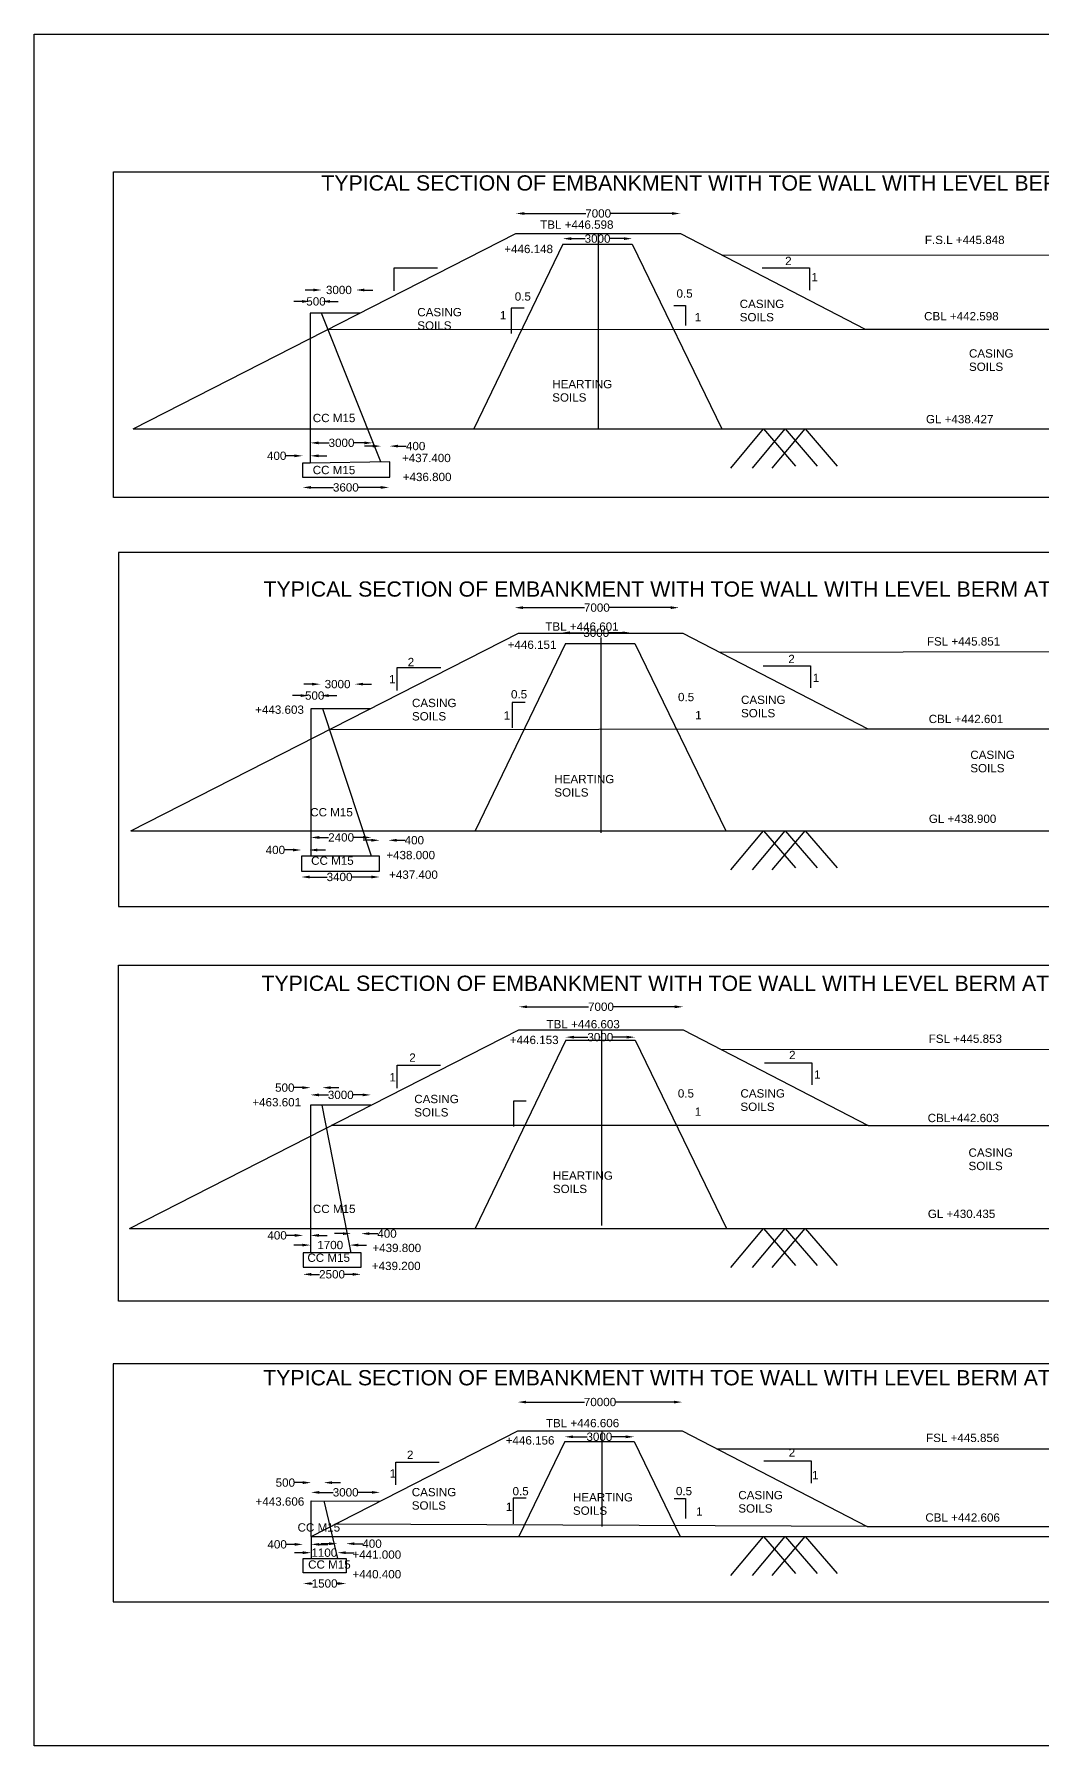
# Model space of a CAD drawing. Header units: inches. Extents: x 5012 to 859782, y 1317 to 619396.
# Drawn here: x 5012 to 368622, y 1317 to 619396 of the extents above; entities that cross this region are included whole.
import ezdxf

# ---------------------------------------------------------------- set-up
doc = ezdxf.new("R2010")
doc.units = ezdxf.units.IN
doc.header["$MEASUREMENT"] = 0
for name, color, linetype in [('DIMENSIONS', 7, 'Continuous'), ('TEXT', 1, 'Continuous'), ('TEXT @ 1', 1, 'Continuous')]:
    doc.layers.add(name, color=color, linetype=linetype)
doc.styles.add('Annotative', font='arial.ttf', dxfattribs={"height": 10})
doc.styles.get("Standard").update_dxf_attribs({"font": 'arial.ttf', "height": 3000})
doc.dimstyles.get("Standard").update_dxf_attribs({"dimtxt": 3000, "dimasz": 3000, "dimexe": 0.18, "dimexo": 0.0625, "dimgap": 0.09, "dimtad": 0, "dimtih": 1, "dimtoh": 1, "dimdec": 4, "dimzin": 0, "dimdsep": 46, "dimtxsty": 'Standard', "dimcen": 0.09, "dimse1": 1, "dimse2": 1, "dimadec": 0, "dimazin": 0, "dimtfac": 1, "dimtdec": 4, "dimtofl": 0, "dimtmove": 0, "dimatfit": 3, "dimfxl": 1, "dimtolj": 1, "dimtzin": 0, "dimarcsym": 0})

# ---------------------------------------------------------------- blocks, each defined once
blk = doc.blocks.new('*D2')
at = {"layer": 'Defpoints', "color": 0}
for p in [(108733, 522892), (104650, 518674), (108733, 518674)]:
    blk.add_point(p, dxfattribs=at)
at = {"layer": 'DIMENSIONS', "color": 0, "lineweight": -2}
for p, q in [((101650, 522892), (98650, 522892)), ((111733, 522892), (114733, 522892))]:
    blk.add_line(p, q, dxfattribs=at)
at = {"layer": 'DIMENSIONS', "color": 0}
for points in [[(101650, 523392), (101650, 522392), (104650, 522892)], [(111733, 523392), (111733, 522392), (108733, 522892)]]:
    blk.add_solid(points, dxfattribs=at)
at = {"layer": 'DIMENSIONS', "color": 0, "insert": (106691, 522892), "char_height": 3000, "attachment_point": 5}
blk.add_mtext('\\A1;500', dxfattribs=at)
blk = doc.blocks.new('*D3')
at = {"layer": 'Defpoints', "color": 0}
for p in [(121169, 527031), (108733, 518674), (121169, 518674)]:
    blk.add_point(p, dxfattribs=at)
at = {"layer": 'DIMENSIONS', "color": 0, "lineweight": -2}
for p, q in [((105733, 527031), (102733, 527031)), ((124169, 527031), (127169, 527031))]:
    blk.add_line(p, q, dxfattribs=at)
at = {"layer": 'DIMENSIONS', "color": 0}
for points in [[(105733, 527531), (105733, 526531), (108733, 527031)], [(124169, 527531), (124169, 526531), (121169, 527031)]]:
    blk.add_solid(points, dxfattribs=at)
at = {"layer": 'DIMENSIONS', "color": 0, "insert": (114951, 527031), "char_height": 3000, "attachment_point": 5}
blk.add_mtext('\\A1;3000', dxfattribs=at)
blk = doc.blocks.new('*D4')
at = {"layer": 'Defpoints', "color": 0}
for p in [(101877, 467148), (101877, 464551), (104650, 464551)]:
    blk.add_point(p, dxfattribs=at)
at = {"layer": 'DIMENSIONS', "color": 0, "lineweight": -2}
for p, q in [((98877, 467148), (95877, 467148)), ((107650, 467148), (110650, 467148))]:
    blk.add_line(p, q, dxfattribs=at)
at = {"layer": 'DIMENSIONS', "color": 0}
for points in [[(98877, 467648), (98877, 466648), (101877, 467148)], [(107650, 467648), (107650, 466648), (104650, 467148)]]:
    blk.add_solid(points, dxfattribs=at)
at = {"layer": 'DIMENSIONS', "color": 0, "insert": (92507, 467148), "char_height": 3000, "attachment_point": 5}
blk.add_mtext('\\A1;400', dxfattribs=at)
blk = doc.blocks.new('*D5')
at = {"layer": 'Defpoints', "color": 0}
for p in [(133287, 470656), (130153, 464950), (133287, 464950)]:
    blk.add_point(p, dxfattribs=at)
at = {"layer": 'DIMENSIONS', "color": 0, "lineweight": -2}
for p, q in [((127153, 470656), (124153, 470656)), ((136287, 470656), (139287, 470656))]:
    blk.add_line(p, q, dxfattribs=at)
at = {"layer": 'DIMENSIONS', "color": 0}
for points in [[(127153, 471156), (127153, 470156), (130153, 470656)], [(136287, 471156), (136287, 470156), (133287, 470656)]]:
    blk.add_solid(points, dxfattribs=at)
at = {"layer": 'DIMENSIONS', "color": 0, "insert": (142657, 470656), "char_height": 3000, "attachment_point": 5}
blk.add_mtext('\\A1;400', dxfattribs=at)
blk = doc.blocks.new('*D6')
at = {"layer": 'Defpoints', "color": 0}
for p in [(101877, 459470), (133062, 459470), (101877, 455727)]:
    blk.add_point(p, dxfattribs=at)
at = {"layer": 'DIMENSIONS', "color": 0, "lineweight": -2}
for p, q in [((104877, 455727), (112996, 455727)), ((130062, 455727), (121943, 455727))]:
    blk.add_line(p, q, dxfattribs=at)
at = {"layer": 'DIMENSIONS', "color": 0}
for points in [[(104877, 456227), (104877, 455227), (101877, 455727)], [(130062, 456227), (130062, 455227), (133062, 455727)]]:
    blk.add_solid(points, dxfattribs=at)
at = {"layer": 'DIMENSIONS', "color": 0, "insert": (117469, 455727), "char_height": 3000, "attachment_point": 5}
blk.add_mtext('\\A1;3600', dxfattribs=at)
blk = doc.blocks.new('*D7')
at = {"layer": 'Defpoints', "color": 0}
for p in [(104650, 471717), (127153, 471821), (127153, 471717)]:
    blk.add_point(p, dxfattribs=at)
at = {"layer": 'DIMENSIONS', "color": 0, "lineweight": -2}
for p, q in [((107650, 471821), (111428, 471821)), ((124153, 471821), (120375, 471821))]:
    blk.add_line(p, q, dxfattribs=at)
at = {"layer": 'DIMENSIONS', "color": 0}
for points in [[(107650, 472321), (107650, 471321), (104650, 471821)], [(124153, 472321), (124153, 471321), (127153, 471821)]]:
    blk.add_solid(points, dxfattribs=at)
at = {"layer": 'DIMENSIONS', "color": 0, "insert": (115902, 471821), "char_height": 3000, "attachment_point": 5}
blk.add_mtext('\\A1;3000', dxfattribs=at)
blk = doc.blocks.new('*D8')
at = {"layer": 'Defpoints', "color": 0}
for p in [(238186, 554661), (178871, 547378), (238186, 547378)]:
    blk.add_point(p, dxfattribs=at)
at = {"layer": 'DIMENSIONS', "color": 0, "lineweight": -2}
for p, q in [((181871, 554661), (204066, 554661)), ((235186, 554661), (212991, 554661))]:
    blk.add_line(p, q, dxfattribs=at)
at = {"layer": 'DIMENSIONS', "color": 0}
for points in [[(181871, 555161), (181871, 554161), (178871, 554661)], [(235186, 555161), (235186, 554161), (238186, 554661)]]:
    blk.add_solid(points, dxfattribs=at)
at = {"layer": 'DIMENSIONS', "color": 0, "insert": (208529, 554661), "char_height": 3000, "attachment_point": 5}
blk.add_mtext('\\A1;7000', dxfattribs=at)
blk = doc.blocks.new('*D9')
at = {"layer": 'Defpoints', "color": 0}
for p in [(195794, 545574), (195794, 543630), (220824, 543630)]:
    blk.add_point(p, dxfattribs=at)
at = {"layer": 'DIMENSIONS', "color": 0, "lineweight": -2}
for p, q in [((198794, 545574), (203835, 545574)), ((217824, 545574), (212782, 545574))]:
    blk.add_line(p, q, dxfattribs=at)
at = {"layer": 'DIMENSIONS', "color": 0}
for points in [[(198794, 546074), (198794, 545074), (195794, 545574)], [(217824, 546074), (217824, 545074), (220824, 545574)]]:
    blk.add_solid(points, dxfattribs=at)
at = {"layer": 'DIMENSIONS', "color": 0, "insert": (208309, 545574), "char_height": 3000, "attachment_point": 5}
blk.add_mtext('\\A1;3000', dxfattribs=at)
blk = doc.blocks.new('*D18')
at = {"layer": 'Defpoints', "color": 0}
for p in [(108263, 380552), (104181, 376334), (108263, 376334)]:
    blk.add_point(p, dxfattribs=at)
at = {"layer": 'DIMENSIONS', "color": 0, "lineweight": -2}
for p, q in [((101181, 380552), (98181, 380552)), ((111263, 380552), (114263, 380552))]:
    blk.add_line(p, q, dxfattribs=at)
at = {"layer": 'DIMENSIONS', "color": 0}
for points in [[(101181, 381052), (101181, 380052), (104181, 380552)], [(111263, 381052), (111263, 380052), (108263, 380552)]]:
    blk.add_solid(points, dxfattribs=at)
at = {"layer": 'DIMENSIONS', "color": 0, "insert": (106222, 380552), "char_height": 3000, "attachment_point": 5}
blk.add_mtext('\\A1;500', dxfattribs=at)
blk = doc.blocks.new('*D19')
at = {"layer": 'Defpoints', "color": 0}
for p in [(120699, 384691), (108263, 376334), (120699, 376334)]:
    blk.add_point(p, dxfattribs=at)
at = {"layer": 'DIMENSIONS', "color": 0, "lineweight": -2}
for p, q in [((105263, 384691), (102263, 384691)), ((123699, 384691), (126699, 384691))]:
    blk.add_line(p, q, dxfattribs=at)
at = {"layer": 'DIMENSIONS', "color": 0}
for points in [[(105263, 385191), (105263, 384191), (108263, 384691)], [(123699, 385191), (123699, 384191), (120699, 384691)]]:
    blk.add_solid(points, dxfattribs=at)
at = {"layer": 'DIMENSIONS', "color": 0, "insert": (114481, 384691), "char_height": 3000, "attachment_point": 5}
blk.add_mtext('\\A1;3000', dxfattribs=at)
blk = doc.blocks.new('*D20')
at = {"layer": 'Defpoints', "color": 0}
for p in [(101407, 324809), (101407, 322211), (104181, 322211)]:
    blk.add_point(p, dxfattribs=at)
at = {"layer": 'DIMENSIONS', "color": 0, "lineweight": -2}
for p, q in [((98407, 324809), (95407, 324809)), ((107181, 324809), (110181, 324809))]:
    blk.add_line(p, q, dxfattribs=at)
at = {"layer": 'DIMENSIONS', "color": 0}
for points in [[(98407, 325309), (98407, 324309), (101407, 324809)], [(107181, 325309), (107181, 324309), (104181, 324809)]]:
    blk.add_solid(points, dxfattribs=at)
at = {"layer": 'DIMENSIONS', "color": 0, "insert": (92038, 324809), "char_height": 3000, "attachment_point": 5}
blk.add_mtext('\\A1;400', dxfattribs=at)
blk = doc.blocks.new('*D21')
at = {"layer": 'Defpoints', "color": 0}
for p in [(132818, 328317), (129683, 322610), (132818, 322610)]:
    blk.add_point(p, dxfattribs=at)
at = {"layer": 'DIMENSIONS', "color": 0, "lineweight": -2}
for p, q in [((126683, 328317), (123683, 328317)), ((135818, 328317), (138818, 328317))]:
    blk.add_line(p, q, dxfattribs=at)
at = {"layer": 'DIMENSIONS', "color": 0}
for points in [[(126683, 328817), (126683, 327817), (129683, 328317)], [(135818, 328817), (135818, 327817), (132818, 328317)]]:
    blk.add_solid(points, dxfattribs=at)
at = {"layer": 'DIMENSIONS', "color": 0, "insert": (142187, 328317), "char_height": 3000, "attachment_point": 5}
blk.add_mtext('\\A1;400', dxfattribs=at)
blk = doc.blocks.new('*D22')
at = {"layer": 'Defpoints', "color": 0}
for p in [(237717, 412321), (178401, 405038), (237717, 405038)]:
    blk.add_point(p, dxfattribs=at)
at = {"layer": 'DIMENSIONS', "color": 0, "lineweight": -2}
for p, q in [((181401, 412321), (203597, 412321)), ((234717, 412321), (212521, 412321))]:
    blk.add_line(p, q, dxfattribs=at)
at = {"layer": 'DIMENSIONS', "color": 0}
for points in [[(181401, 412821), (181401, 411821), (178401, 412321)], [(234717, 412821), (234717, 411821), (237717, 412321)]]:
    blk.add_solid(points, dxfattribs=at)
at = {"layer": 'DIMENSIONS', "color": 0, "insert": (208059, 412321), "char_height": 3000, "attachment_point": 5}
blk.add_mtext('\\A1;7000', dxfattribs=at)
blk = doc.blocks.new('*D23')
at = {"layer": 'Defpoints', "color": 0}
for p in [(195324, 403234), (195324, 401290), (220354, 401290)]:
    blk.add_point(p, dxfattribs=at)
at = {"layer": 'DIMENSIONS', "color": 0, "lineweight": -2}
for p, q in [((198324, 403234), (203366, 403234)), ((217354, 403234), (212313, 403234))]:
    blk.add_line(p, q, dxfattribs=at)
at = {"layer": 'DIMENSIONS', "color": 0}
for points in [[(198324, 403734), (198324, 402734), (195324, 403234)], [(217354, 403734), (217354, 402734), (220354, 403234)]]:
    blk.add_solid(points, dxfattribs=at)
at = {"layer": 'DIMENSIONS', "color": 0, "insert": (207839, 403234), "char_height": 3000, "attachment_point": 5}
blk.add_mtext('\\A1;3000', dxfattribs=at)
blk = doc.blocks.new('*D30')
at = {"layer": 'Defpoints', "color": 0}
for p in [(126684, 329329), (104849, 322538), (126684, 322538)]:
    blk.add_point(p, dxfattribs=at)
at = {"layer": 'DIMENSIONS', "color": 0, "lineweight": -2}
for p, q in [((107849, 329329), (111267, 329329)), ((123684, 329329), (120267, 329329))]:
    blk.add_line(p, q, dxfattribs=at)
at = {"layer": 'DIMENSIONS', "color": 0}
for points in [[(107849, 329829), (107849, 328829), (104849, 329329)], [(123684, 329829), (123684, 328829), (126684, 329329)]]:
    blk.add_solid(points, dxfattribs=at)
at = {"layer": 'DIMENSIONS', "color": 0, "insert": (115767, 329329), "char_height": 3000, "attachment_point": 5}
blk.add_mtext('\\A1;2400', dxfattribs=at)
blk = doc.blocks.new('*D33')
at = {"layer": 'Defpoints', "color": 0}
for p in [(101407, 317130), (129642, 317130), (129642, 315047)]:
    blk.add_point(p, dxfattribs=at)
at = {"layer": 'DIMENSIONS', "color": 0, "lineweight": -2}
for p, q in [((104407, 315047), (110720, 315047)), ((126642, 315047), (119667, 315047))]:
    blk.add_line(p, q, dxfattribs=at)
at = {"layer": 'DIMENSIONS', "color": 0}
for points in [[(104407, 315547), (104407, 314547), (101407, 315047)], [(126642, 315547), (126642, 314547), (129642, 315047)]]:
    blk.add_solid(points, dxfattribs=at)
at = {"layer": 'DIMENSIONS', "color": 0, "insert": (115193, 315047), "char_height": 3000, "attachment_point": 5}
blk.add_mtext('\\A1;3400', dxfattribs=at)
blk = doc.blocks.new('*D34')
at = {"layer": 'Defpoints', "color": 0}
for p in [(239195, 268179), (179880, 259872), (239195, 259872)]:
    blk.add_point(p, dxfattribs=at)
at = {"layer": 'DIMENSIONS', "color": 0, "lineweight": -2}
for p, q in [((182880, 268179), (205075, 268179)), ((236195, 268179), (214000, 268179))]:
    blk.add_line(p, q, dxfattribs=at)
at = {"layer": 'DIMENSIONS', "color": 0}
for points in [[(182880, 268679), (182880, 267679), (179880, 268179)], [(236195, 268679), (236195, 267679), (239195, 268179)]]:
    blk.add_solid(points, dxfattribs=at)
at = {"layer": 'DIMENSIONS', "color": 0, "insert": (209538, 268179), "char_height": 3000, "attachment_point": 5}
blk.add_mtext('\\A1;7000', dxfattribs=at)
blk = doc.blocks.new('*D35')
at = {"layer": 'Defpoints', "color": 0}
for p in [(104736, 236355), (104736, 232639), (126528, 232639)]:
    blk.add_point(p, dxfattribs=at)
at = {"layer": 'DIMENSIONS', "color": 0, "lineweight": -2}
for p, q in [((107736, 236355), (111159, 236355)), ((123528, 236355), (120105, 236355))]:
    blk.add_line(p, q, dxfattribs=at)
at = {"layer": 'DIMENSIONS', "color": 0}
for points in [[(107736, 236855), (107736, 235855), (104736, 236355)], [(123528, 236855), (123528, 235855), (126528, 236355)]]:
    blk.add_solid(points, dxfattribs=at)
at = {"layer": 'DIMENSIONS', "color": 0, "insert": (115632, 236355), "char_height": 3000, "attachment_point": 5}
blk.add_mtext('\\A1;3000', dxfattribs=at)
blk = doc.blocks.new('*D36')
at = {"layer": 'Defpoints', "color": 0}
for p in [(104736, 238976), (104736, 232639), (108935, 232639)]:
    blk.add_point(p, dxfattribs=at)
at = {"layer": 'DIMENSIONS', "color": 0, "lineweight": -2}
for p, q in [((101736, 238976), (98736, 238976)), ((111935, 238976), (114935, 238976))]:
    blk.add_line(p, q, dxfattribs=at)
at = {"layer": 'DIMENSIONS', "color": 0}
for points in [[(101736, 239476), (101736, 238476), (104736, 238976)], [(111935, 239476), (111935, 238476), (108935, 238976)]]:
    blk.add_solid(points, dxfattribs=at)
at = {"layer": 'DIMENSIONS', "color": 0, "insert": (95427, 238976), "char_height": 3000, "attachment_point": 5}
blk.add_mtext('\\A1;500', dxfattribs=at)
blk = doc.blocks.new('*D37')
at = {"layer": 'Defpoints', "color": 0}
for p in [(104736, 181683), (118918, 182133), (118918, 181862)]:
    blk.add_point(p, dxfattribs=at)
at = {"layer": 'DIMENSIONS', "color": 0, "lineweight": -2}
for p, q in [((101736, 182133), (98736, 182133)), ((121918, 182133), (124918, 182133))]:
    blk.add_line(p, q, dxfattribs=at)
at = {"layer": 'DIMENSIONS', "color": 0}
for points in [[(101736, 182633), (101736, 181633), (104736, 182133)], [(121918, 182633), (121918, 181633), (118918, 182133)]]:
    blk.add_solid(points, dxfattribs=at)
at = {"layer": 'DIMENSIONS', "color": 0, "insert": (111827, 182133), "char_height": 3000, "attachment_point": 5}
blk.add_mtext('\\A1;1700', dxfattribs=at)
blk = doc.blocks.new('*D38')
at = {"layer": 'Defpoints', "color": 0}
for p in [(102024, 185616), (102024, 179372), (104736, 179372)]:
    blk.add_point(p, dxfattribs=at)
at = {"layer": 'DIMENSIONS', "color": 0, "lineweight": -2}
for p, q in [((99024, 185616), (96024, 185616)), ((107736, 185616), (110736, 185616))]:
    blk.add_line(p, q, dxfattribs=at)
at = {"layer": 'DIMENSIONS', "color": 0}
for points in [[(99024, 186116), (99024, 185116), (102024, 185616)], [(107736, 186116), (107736, 185116), (104736, 185616)]]:
    blk.add_solid(points, dxfattribs=at)
at = {"layer": 'DIMENSIONS', "color": 0, "insert": (92655, 185616), "char_height": 3000, "attachment_point": 5}
blk.add_mtext('\\A1;400', dxfattribs=at)
blk = doc.blocks.new('*D39')
at = {"layer": 'Defpoints', "color": 0}
for p in [(122961, 186261), (119407, 179372), (122961, 179372)]:
    blk.add_point(p, dxfattribs=at)
at = {"layer": 'DIMENSIONS', "color": 0, "lineweight": -2}
for p, q in [((116407, 186261), (113407, 186261)), ((125961, 186261), (128961, 186261))]:
    blk.add_line(p, q, dxfattribs=at)
at = {"layer": 'DIMENSIONS', "color": 0}
for points in [[(116407, 186761), (116407, 185761), (119407, 186261)], [(125961, 186761), (125961, 185761), (122961, 186261)]]:
    blk.add_solid(points, dxfattribs=at)
at = {"layer": 'DIMENSIONS', "color": 0, "insert": (132330, 186261), "char_height": 3000, "attachment_point": 5}
blk.add_mtext('\\A1;400', dxfattribs=at)
blk = doc.blocks.new('*D40')
at = {"layer": 'Defpoints', "color": 0}
for p in [(102024, 174154), (122961, 174154), (122961, 171561)]:
    blk.add_point(p, dxfattribs=at)
at = {"layer": 'DIMENSIONS', "color": 0, "lineweight": -2}
for p, q in [((105024, 171561), (107992, 171561)), ((119961, 171561), (116993, 171561))]:
    blk.add_line(p, q, dxfattribs=at)
at = {"layer": 'DIMENSIONS', "color": 0}
for points in [[(105024, 172061), (105024, 171061), (102024, 171561)], [(119961, 172061), (119961, 171061), (122961, 171561)]]:
    blk.add_solid(points, dxfattribs=at)
at = {"layer": 'DIMENSIONS', "color": 0, "insert": (112492, 171561), "char_height": 3000, "attachment_point": 5}
blk.add_mtext('\\A1;2500', dxfattribs=at)
blk = doc.blocks.new('*D41')
at = {"layer": 'Defpoints', "color": 0}
for p in [(196803, 256125), (221833, 257208), (221833, 256125)]:
    blk.add_point(p, dxfattribs=at)
at = {"layer": 'DIMENSIONS', "color": 0, "lineweight": -2}
for p, q in [((199803, 257208), (204844, 257208)), ((218833, 257208), (213791, 257208))]:
    blk.add_line(p, q, dxfattribs=at)
at = {"layer": 'DIMENSIONS', "color": 0}
for points in [[(199803, 257708), (199803, 256708), (196803, 257208)], [(218833, 257708), (218833, 256708), (221833, 257208)]]:
    blk.add_solid(points, dxfattribs=at)
at = {"layer": 'DIMENSIONS', "color": 0, "insert": (209318, 257208), "char_height": 3000, "attachment_point": 5}
blk.add_mtext('\\A1;3000', dxfattribs=at)
blk = doc.blocks.new('*D58')
at = {"layer": 'Defpoints', "color": 0}
for p in [(221491, 112891), (196461, 111252), (221491, 111252)]:
    blk.add_point(p, dxfattribs=at)
at = {"layer": 'DIMENSIONS', "color": 0, "lineweight": -2}
for p, q in [((199461, 112891), (204502, 112891)), ((218491, 112891), (213449, 112891))]:
    blk.add_line(p, q, dxfattribs=at)
at = {"layer": 'DIMENSIONS', "color": 0}
for points in [[(199461, 113391), (199461, 112391), (196461, 112891)], [(218491, 113391), (218491, 112391), (221491, 112891)]]:
    blk.add_solid(points, dxfattribs=at)
at = {"layer": 'DIMENSIONS', "color": 0, "insert": (208976, 112891), "char_height": 3000, "attachment_point": 5}
blk.add_mtext('\\A1;3000', dxfattribs=at)
blk = doc.blocks.new('*D59')
at = {"layer": 'Defpoints', "color": 0}
for p in [(179538, 125437), (179538, 115000), (238854, 115000)]:
    blk.add_point(p, dxfattribs=at)
at = {"layer": 'DIMENSIONS', "color": 0, "lineweight": -2}
for p, q in [((182538, 125437), (203568, 125437)), ((235854, 125437), (214823, 125437))]:
    blk.add_line(p, q, dxfattribs=at)
at = {"layer": 'DIMENSIONS', "color": 0}
for points in [[(182538, 125937), (182538, 124937), (179538, 125437)], [(235854, 125937), (235854, 124937), (238854, 125437)]]:
    blk.add_solid(points, dxfattribs=at)
at = {"layer": 'DIMENSIONS', "color": 0, "insert": (209196, 125437), "char_height": 3000, "attachment_point": 5}
blk.add_mtext('\\A1;70000', dxfattribs=at)
blk = doc.blocks.new('*D60')
at = {"layer": 'Defpoints', "color": 0}
for p in [(129851, 92819), (104938, 89743), (129851, 89637)]:
    blk.add_point(p, dxfattribs=at)
at = {"layer": 'DIMENSIONS', "color": 0, "lineweight": -2}
for p, q in [((107938, 92819), (112921, 92819)), ((126851, 92819), (121868, 92819))]:
    blk.add_line(p, q, dxfattribs=at)
at = {"layer": 'DIMENSIONS', "color": 0}
for points in [[(107938, 93319), (107938, 92319), (104938, 92819)], [(126851, 93319), (126851, 92319), (129851, 92819)]]:
    blk.add_solid(points, dxfattribs=at)
at = {"layer": 'DIMENSIONS', "color": 0, "insert": (117395, 92819), "char_height": 3000, "attachment_point": 5}
blk.add_mtext('\\A1;3000', dxfattribs=at)
blk = doc.blocks.new('*D61')
at = {"layer": 'Defpoints', "color": 0}
for p in [(104938, 96340), (104938, 89743), (109489, 89724)]:
    blk.add_point(p, dxfattribs=at)
at = {"layer": 'DIMENSIONS', "color": 0, "lineweight": -2}
for p, q in [((101938, 96340), (98938, 96340)), ((112489, 96340), (115489, 96340))]:
    blk.add_line(p, q, dxfattribs=at)
at = {"layer": 'DIMENSIONS', "color": 0}
for points in [[(101938, 96840), (101938, 95840), (104938, 96340)], [(112489, 96840), (112489, 95840), (109489, 96340)]]:
    blk.add_solid(points, dxfattribs=at)
at = {"layer": 'DIMENSIONS', "color": 0, "insert": (95629, 96340), "char_height": 3000, "attachment_point": 5}
blk.add_mtext('\\A1;500', dxfattribs=at)
blk = doc.blocks.new('*D62')
at = {"layer": 'Defpoints', "color": 0}
for p in [(104938, 68965), (114446, 71037), (114446, 68965)]:
    blk.add_point(p, dxfattribs=at)
at = {"layer": 'DIMENSIONS', "color": 0, "lineweight": -2}
for p, q in [((101938, 71037), (98938, 71037)), ((117446, 71037), (120446, 71037))]:
    blk.add_line(p, q, dxfattribs=at)
at = {"layer": 'DIMENSIONS', "color": 0}
for points in [[(101938, 71537), (101938, 70537), (104938, 71037)], [(117446, 71537), (117446, 70537), (114446, 71037)]]:
    blk.add_solid(points, dxfattribs=at)
at = {"layer": 'DIMENSIONS', "color": 0, "insert": (109692, 71037), "char_height": 3000, "attachment_point": 5}
blk.add_mtext('\\A1;1100', dxfattribs=at)
blk = doc.blocks.new('*D63')
at = {"layer": 'Defpoints', "color": 0}
for p in [(117558, 74290), (114446, 68965), (117558, 68965)]:
    blk.add_point(p, dxfattribs=at)
at = {"layer": 'DIMENSIONS', "color": 0, "lineweight": -2}
for p, q in [((111446, 74290), (108446, 74290)), ((120558, 74290), (123558, 74290))]:
    blk.add_line(p, q, dxfattribs=at)
at = {"layer": 'DIMENSIONS', "color": 0}
for points in [[(111446, 74790), (111446, 73790), (114446, 74290)], [(120558, 74790), (120558, 73790), (117558, 74290)]]:
    blk.add_solid(points, dxfattribs=at)
at = {"layer": 'DIMENSIONS', "color": 0, "insert": (126928, 74290), "char_height": 3000, "attachment_point": 5}
blk.add_mtext('\\A1;400', dxfattribs=at)
blk = doc.blocks.new('*D64')
at = {"layer": 'Defpoints', "color": 0}
for p in [(102040, 74043), (102040, 68965), (104938, 68965)]:
    blk.add_point(p, dxfattribs=at)
at = {"layer": 'DIMENSIONS', "color": 0, "lineweight": -2}
for p, q in [((99040, 74043), (96040, 74043)), ((107938, 74043), (110938, 74043))]:
    blk.add_line(p, q, dxfattribs=at)
at = {"layer": 'DIMENSIONS', "color": 0}
for points in [[(99040, 74543), (99040, 73543), (102040, 74043)], [(107938, 74543), (107938, 73543), (104938, 74043)]]:
    blk.add_solid(points, dxfattribs=at)
at = {"layer": 'DIMENSIONS', "color": 0, "insert": (92671, 74043), "char_height": 3000, "attachment_point": 5}
blk.add_mtext('\\A1;400', dxfattribs=at)
blk = doc.blocks.new('*D65')
at = {"layer": 'Defpoints', "color": 0}
for p in [(102040, 63736), (117558, 63736), (117558, 59911)]:
    blk.add_point(p, dxfattribs=at)
at = {"layer": 'DIMENSIONS', "color": 0, "lineweight": -2}
for p, q in [((105040, 59911), (105466, 59911)), ((114558, 59911), (114132, 59911))]:
    blk.add_line(p, q, dxfattribs=at)
at = {"layer": 'DIMENSIONS', "color": 0}
for points in [[(105040, 60411), (105040, 59411), (102040, 59911)], [(114558, 60411), (114558, 59411), (117558, 59911)]]:
    blk.add_solid(points, dxfattribs=at)
at = {"layer": 'DIMENSIONS', "color": 0, "insert": (109799, 59911), "char_height": 3000, "attachment_point": 5}
blk.add_mtext('\\A1;1500', dxfattribs=at)

msp = doc.modelspace()

# ---------------------------------------------------------------- linework, layer by layer
at = {"layer": 'DIMENSIONS', "color": 0}
for points in [[(5012.33113, 619395.59217), (859782.31303, 619395.59217), (859782.31303, 1317.20297), (5012.33113, 1317.20297)], [(33661.98835, 569647.71186), (649913.94084, 569647.71186), (649913.94084, 452093.48207), (33661.98835, 452093.48207)], [(647979.83723, 432248.26187), (35446.24444, 432248.26187), (35446.24444, 304423.79149), (647979.83723, 304423.79149)], [(35446.89334, 283267.52488), (647376.33413, 283267.52488), (647376.33413, 161914.6601), (35446.89334, 161914.6601)], [(647214.18802, 139222.48834), (33545.0689, 139222.48834), (33545.0689, 53288.81789), (647214.18802, 53288.81789)], [(102040.06044, 68965.24565), (117558.23369, 68965.24565), (117558.23369, 63736.34967), (102040.06044, 63736.34967)]]:
    msp.add_lwpolyline(points, close=True, dxfattribs=at)
for points in [[(40727.79961, 476863.54588), (178870.70866, 547377.68139), (238186.43709, 547377.68139), (304917.77431, 512848.58452), (398392.13588, 512848.58452), (464276.24373, 548497.644), (498136.87893, 548497.644), (635784.64255, 476863.54588)], [(208528.57288, 547377.68139), (208528.57288, 476863.54588)], [(195793.97763, 543630.24731), (163656.22755, 476863.54588)], [(195793.97763, 543630.24731), (220823.7285, 543630.24731)], [(220823.7285, 543630.24731), (253217.36945, 476863.54588)], [(253202.56559, 539607.81828), (448020.14859, 539701.67603)], [(134947.89365, 526779.99573), (134947.89365, 535025.07851), (150597.07358, 535025.07851)], [(267682.45341, 534991.59084), (284801.27716, 534991.59084), (284801.27716, 526981.99019)], [(181788.91938, 520497.28375), (177175.22919, 520497.28375), (177175.22919, 511277.98052)], [(235894.86519, 521415.61595), (240050.62861, 521415.61595), (240050.62861, 514192.13862)], [(122638.3311, 518674.23567), (104650.37271, 518674.23567), (104650.37271, 464550.79405), (101876.86592, 464550.79405), (101876.86592, 459469.73274), (133287.3901, 459469.73274), (133287.3901, 464999.1239), (104650.37271, 464550.79405)], [(130152.95429, 464950.05241), (108732.55997, 518674.23567)], [(111084.07257, 512776.44072), (304917.77431, 512848.58452)], [(40727.79961, 476863.54588), (635784.64255, 476863.54588)], [(256361.55948, 462726.92153), (268254.02046, 476863.54588), (279776.76604, 463465.70129)], [(264187.16846, 462726.92153), (276079.62944, 476863.54588), (287602.37502, 463465.70129)], [(271334.9705, 462726.92153), (283227.43147, 476863.54588), (294750.17706, 463465.70129)], [(39909.67129, 331718.70544), (179795.25576, 403122.3781), (239110.98419, 403122.3781), (305842.3214, 368593.28124), (399316.68298, 368593.28124), (465200.79083, 404242.34072), (499061.42603, 404242.34072), (638418.47061, 331718.70544)], [(196718.52472, 399374.94402), (164152.60129, 331718.70544)], [(196718.52472, 399374.94402), (221748.2756, 399374.94402)], [(209467.63262, 401492.45903), (209467.63262, 330978.32352)], [(221748.2756, 399374.94402), (254573.49916, 331718.70544)], [(252336.50634, 396279.03651), (451173.24897, 396652.21481)], [(136045.88407, 382453.56907), (136045.88407, 390698.65185), (151695.06399, 390698.65185)], [(268068.7455, 391355.91521), (285187.56925, 391355.91521), (285187.56925, 383346.31456)], [(182128.20218, 378104.69921), (177514.51199, 378104.69921), (177514.51199, 368885.39598)], [(126278.28579, 375804.99426), (104849.27595, 375804.99426), (104849.27595, 322537.65945), (101407.14199, 322537.65945), (101407.14199, 317129.80741), (129641.89406, 317129.80741), (129641.89406, 322537.65945), (104849.27595, 322537.65945)], [(126684.49858, 322537.65945), (109191.49025, 375804.99426)], [(111644.54132, 368335.29605), (305842.3214, 368593.28124)], [(39909.67129, 331718.70544), (638418.47061, 331718.70544)], [(256361.55948, 317582.08108), (268254.02046, 331718.70544), (279776.76604, 318320.86084)], [(264187.16846, 317582.08108), (276079.62944, 331718.70544), (287602.37502, 318320.86084)], [(271334.9705, 317582.08108), (283227.43147, 331718.70544), (294750.17706, 318320.86084)], [(39386.09497, 188158.2435), (179879.70833, 259872.2805), (239195.43677, 259872.2805), (305926.77398, 225343.18363), (399401.13555, 225343.18363), (465285.24341, 260992.24311), (499145.87861, 260992.24311), (639099.30058, 188158.2435)], [(209736.34289, 259766.03958), (209736.34289, 189251.90408)], [(196802.9773, 256124.84642), (164087.66186, 188158.2435)], [(196802.9773, 256124.84642), (221832.72817, 256124.84642)], [(221832.72817, 256124.84642), (254808.53324, 188158.2435)], [(253047.72112, 252704.63051), (450269.25938, 252867.28362)], [(268560.3602, 247956.86415), (285679.18395, 247956.86415), (285679.18395, 239947.2635)], [(136000.84901, 238799.99162), (136000.84901, 247045.0744), (151650.02894, 247045.0744)], [(126527.62218, 232639.0605), (104736.36675, 232639.0605), (104736.36675, 179372.31914), (102024.24584, 179372.31914), (102024.24584, 174153.50097), (122960.62268, 174153.50097), (122960.62268, 179372.31914), (104736.36675, 179372.31914)], [(119407.00717, 179372.31914), (108935.4841, 232639.0605)], [(182573.77316, 234145.25915), (177960.08296, 234145.25915), (177960.08296, 224925.95592)], [(305926.77398, 225343.18363), (112180.09382, 225315.45942)], [(39386.09497, 188158.2435), (639099.30058, 188158.2435)], [(256361.55948, 174021.61914), (268254.02046, 188158.2435), (279776.76604, 174760.39891)], [(264187.16846, 174021.61914), (276079.62944, 188158.2435), (287602.37502, 174760.39891)], [(271334.9705, 174021.61914), (283227.43147, 188158.2435), (294750.17706, 174760.39891)], [(104938.18456, 76920.90258), (179537.79781, 114999.78244), (238853.52625, 114999.78244), (305584.86346, 80470.68558), (399059.22503, 80470.68558), (464943.33289, 116119.74506), (498803.96809, 116119.74506), (574126.10022, 76920.90258)], [(209873.55722, 114999.78244), (209873.55722, 80550.89236)], [(196461.06678, 111252.34836), (179935.83188, 76920.90258)], [(196461.06678, 111252.34836), (221490.81765, 111252.34836)], [(221490.81765, 111252.34836), (238147.63167, 76920.90258)], [(251386.05566, 108515.01921), (450849.92093, 108493.97767)], [(135491.09029, 95543.51584), (135491.09029, 103788.59861), (151140.27021, 103788.59861)], [(268292.96727, 104205.79525), (285411.79102, 104205.79525), (285411.79102, 96196.1946)], [(104938.18456, 76920.90258), (104938.18456, 89743.19852), (129850.98697, 89637.47802)], [(109488.99773, 89723.88659), (114445.71652, 68965.24565)], [(182512.6597, 90687.55695), (177898.96951, 90687.55695), (177898.96951, 81468.25372)], [(235934.83964, 90588.8239), (240090.60306, 90588.8239), (240090.60306, 83365.34657)], [(305584.86346, 80470.68558), (113552.37548, 81317.95943)], [(104938.18456, 76920.90258), (574126.10022, 76920.90258)], [(104938.18456, 76920.90258), (104938.18456, 68965.24565)], [(256361.55948, 62784.27822), (268254.02046, 76920.90258), (279776.76604, 63523.05798)], [(264187.16846, 62784.27822), (276079.62944, 76920.90258), (287602.37502, 63523.05798)], [(271334.9705, 62784.27822), (283227.43147, 76920.90258), (294750.17706, 63523.05798)]]:
    msp.add_lwpolyline(points, dxfattribs=at)

# ---------------------------------------------------------------- texts
for s, p in [('TYPICAL SECTION OF EMBANKMENT WITH TOE WALL WITH LEVEL BERM AT KM 381.650 (SECTION U1-U1)OF HNSS -PAHSE -II PACKAGE -13', (108624.58431, 562942.55998)), ('TYPICAL SECTION OF EMBANKMENT WITH TOE WALL WITH LEVEL BERM AT KM 381.605 (SECTION U2-U2)OF HNSS -PAHSE -II PACKAGE -13', (87739.7586, 416294.03265)), ('TYPICAL SECTION OF EMBANKMENT WITH TOE WALL WITH LEVEL BERM AT KM 381.570 (SECTION U3-U3)OF HNSS -PAHSE -II PACKAGE -13', (87006.62175, 273923.41133)), ('TYPICAL SECTION OF EMBANKMENT WITH TOE WALL WITH LEVEL BERM AT KM 381.535 (SECTION U4-U4)OF HNSS -PHASE -II PACKAGE -13', (87634.66797, 131477.38555))]:
    msp.add_text(s, height=5500, dxfattribs=at).set_placement(p)
at = {"layer": 'TEXT', "color": 0}
for s, p in [('TBL +446.598', (187607.48586, 549144.62037)), ('F.S.L +445.848', (326443.98542, 543630.26747)), ('+446.148', (174644.98309, 540352.09453)), ('2', (276021.04057, 536025.92131)), ('1', (285534.80305, 530203.84322)), ('0.5', (178421.88193, 523194.31496)), ('0.5', (236812.59943, 524263.67725)), ('CASING ', (143254.34542, 517534.86168)), ('1', (173070.38779, 516421.69487)), ('CASING ', (259608.72616, 520526.14351)), ('SOILS ', (143254.34542, 512715.62563)), ('1', (243353.31261, 515708.78619)), ('SOILS ', (259608.72616, 515706.90746)), ('CBL +442.598', (326162.99007, 516064.29853)), ('SOILS ', (342360.58434, 497814.01601)), ('CASING ', (342360.58434, 502633.25206)), ('HEARTING ', (191949.10279, 491542.75467)), ('SOILS ', (191949.10279, 486723.51862)), ('CC M15', (105538.33657, 479312.35931)), ('GL +438.427', (326834.5089, 478894.71744)), ('CC M15', (105506.61843, 460527.8864)), ('TBL +446.601', (189466.03709, 403989.77889)), ('+446.151', (175866.10277, 397427.37786)), ('FSL +445.851', (327172.15417, 398633.76216)), ('2', (139802.56681, 391179.88989)), ('2', (277145.83309, 392290.2474)), ('1', (133042.51347, 384969.19261)), ('1', (286012.64351, 385509.2487)), ('CASING ', (141332.14499, 376399.34858)), ('0.5', (177067.79953, 379540.75331)), ('0.5', (237345.86637, 378536.45603)), ('CASING ', (260086.09347, 377541.87456)), ('+443.603', (84740.09446, 373979.64156)), ('SOILS ', (141332.14499, 371580.11253)), ('1', (174433.56824, 371889.80928)), ('1', (243559.97903, 372023.44041)), ('SOILS ', (260086.09347, 372722.63851)), ('CBL +442.601', (327828.95795, 370634.80099)), ('CASING ', (342839.89833, 357675.56211)), ('SOILS ', (342839.89833, 352856.32607)), ('SOILS ', (192706.7422, 344094.12532)), ('HEARTING ', (192706.7422, 348913.36136)), ('CC M15', (104609.65916, 336945.59009)), ('GL +438.900', (327874.45497, 334585.4455)), ('CC M15', (104937.27697, 319449.16124)), ('+438.000', (132071.10022, 321470.97852)), ('+437.400', (133067.62775, 314401.82693)), ('TBL +446.603', (189899.09025, 260402.32359)), ('+446.153', (176655.14601, 254718.00428)), ('FSL +445.853', (327830.95195, 255153.15027)), ('2', (140353.5736, 248328.59071)), ('2', (277443.09814, 249274.83972)), ('1', (133181.21486, 241236.39036)), ('1', (286468.00246, 242223.07911)), ('+463.601', (83712.82213, 232214.90422)), ('CASING ', (142154.27851, 233382.77773)), ('0.5', (237293.83308, 235402.52393)), ('CASING ', (259870.4946, 235403.99892)), ('SOILS ', (142154.27851, 228563.54168)), ('1', (243426.14098, 228813.17419)), ('SOILS ', (259870.4946, 230584.76288)), ('CBL+442.603', (327446.95798, 226525.16935)), ('CASING ', (342188.39725, 214015.71615)), ('SOILS ', (342188.39725, 209196.48011)), ('HEARTING ', (192178.77457, 205733.57397)), ('SOILS ', (192178.77457, 200914.33792)), ('CC M15', (105577.3852, 193703.27867)), ('GL +430.435', (327511.66501, 191911.44419)), ('+439.800', (127046.06466, 179605.70819)), ('CC M15', (103587.8416, 176061.53624)), ('+439.200', (126857.44902, 173104.24885)), ('TBL +446.606', (189672.97387, 116342.80544)), ('+446.156', (175162.98071, 110108.21966)), ('FSL +445.856', (326877.03859, 111015.52423)), ('2', (139516.67094, 104896.76089)), ('2', (277296.30246, 105722.49417)), ('1', (133268.38313, 98147.76823)), ('1', (285718.23428, 97579.37256)), ('CASING ', (141259.61403, 91415.23255)), ('0.5', (177640.34492, 91758.46054)), ('0.5', (236596.40237, 91788.04596)), ('CASING ', (259110.03317, 90340.35753)), ('+443.606', (84867.44693, 88020.78321)), ('SOILS ', (141259.61403, 86595.9965)), ('1', (175234.5417, 86124.79859)), ('SOILS ', (199424.78294, 84726.85617)), ('HEARTING ', (199424.78294, 89546.09221)), ('1', (243878.95503, 84404.866)), ('SOILS ', (259110.03317, 85521.12148)), ('CC M15', (100038.35693, 78670.78564)), ('CBL +442.606', (326605.36435, 82243.15793)), ('CC M15', (103850.61381, 65278.13537)), ('+441.000', (119843.512, 68860.54255)), ('+440.400', (119843.512, 61774.10149))]:
    msp.add_text(s, height=3000, dxfattribs=at).set_placement(p)
at = {"layer": 'TEXT @ 1', "color": 0, "style": 'Annotative'}
for s, p in [('+437.400', (137719.40448, 464871.66417)), ('+436.800', (138002.1593, 458022.36876))]:
    msp.add_text(s, height=3000, dxfattribs=at).set_placement(p)

# ---------------------------------------------------------------- dimensions: what is measured, and where the dimension line sits
at = {"layer": 'DIMENSIONS', "color": 0}
for base, p1, p2, text, picture, middle in [((238186.43709, 554660.95442), (178870.70866, 547377.68139), (238186.43709, 547377.68139), '7000', '*D8', (208528.57288, 554660.95442)), ((195793.97763, 545574.3351), (220823.7285, 543630.24731), (195793.97763, 543630.24731), '3000', '*D9', (208308.85306, 545574.3351)), ((121168.77939, 527031.19098), (108732.55997, 518674.23567), (121168.77939, 518674.23567), '3000', '*D3', (114950.66968, 527031.19098)), ((127152.95429, 471820.89581), (104650.37271, 471717.02264), (127152.95429, 471717.02264), '3000', '*D7', (115901.6635, 471820.89581)), ((133287.3901, 470656.4639), (130152.95429, 464950.05241), (133287.3901, 464950.05241), '400', '*D5', (142656.85254, 470656.4639)), ((101876.86592, 467148.46625), (104650.37271, 464550.79405), (101876.86592, 464550.79405), '400', '*D4', (92507.40347, 467148.46625)), ((101876.86592, 455727.07743), (133061.72686, 459469.73274), (101876.86592, 459469.73274), '3600', '*D6', (117469.29639, 455727.07743)), ((237716.71316, 412321.02909), (178400.98473, 405037.75606), (237716.71316, 405037.75606), '7000', '*D22', (208058.84895, 412321.02909)), ((120699.05546, 384691.26564), (108262.83604, 376334.31034), (120699.05546, 376334.31034), '3000', '*D19', (114480.94575, 384691.26564)), ((126684.49858, 329328.99148), (104849.27595, 322537.65945), (126684.49858, 322537.65945), '2400', '*D30', (115766.88726, 329328.99148)), ((132817.66617, 328316.53857), (129683.23036, 322610.12708), (132817.66617, 322610.12708), '400', '*D21', (142187.12862, 328316.53857)), ((101407.14199, 324808.54092), (104180.64879, 322210.86872), (101407.14199, 322210.86872), '400', '*D20', (92037.67955, 324808.54092)), ((239195.43677, 268178.96686), (179879.70833, 259872.2805), (239195.43677, 259872.2805), '7000', '*D34', (209537.57255, 268178.96686)), ((221832.72817, 257208.1382), (196802.9773, 256124.84642), (221832.72817, 256124.84642), '3000', '*D41', (209317.85274, 257208.1382)), ((104736.36675, 238976.01154), (108935.4841, 232639.0605), (104736.36675, 232639.0605), '500', '*D36', (95427.27266, 238976.01154)), ((104736.36675, 236354.68306), (126527.62218, 232639.0605), (104736.36675, 232639.0605), '3000', '*D35', (115631.99447, 236354.68306)), ((102024.24584, 185616.47364), (104736.36675, 179372.31914), (102024.24584, 179372.31914), '400', '*D38', (92654.78339, 185616.47364)), ((122960.62268, 186261.22664), (119407.00717, 179372.31914), (122960.62268, 179372.31914), '400', '*D39', (132330.08512, 186261.22664)), ((118917.64388, 182133.34849), (104736.36675, 181683.48672), (118917.64388, 181861.62157), '1700', '*D37', (111827.00532, 182133.34849)), ((122960.62268, 171560.87735), (102024.24584, 174153.50097), (122960.62268, 174153.50097), '2500', '*D40', (112492.43426, 171560.87735)), ((179537.79781, 125437.22612), (238853.52625, 114999.78244), (179537.79781, 114999.78244), '70000', '*D59', (209195.66203, 125437.22612)), ((221490.81765, 112891.38107), (196461.06678, 111252.34836), (221490.81765, 111252.34836), '3000', '*D58', (208975.94222, 112891.38107)), ((104938.18456, 96339.89592), (109488.99773, 89723.88659), (104938.18456, 89743.19852), '500', '*D61', (95629.09047, 96339.89592)), ((129850.98697, 92819.44713), (104938.18456, 89743.19852), (129850.98697, 89637.47802), '3000', '*D60', (117394.58577, 92819.44713)), ((102040.06044, 74043.28175), (104938.18456, 68965.24565), (102040.06044, 68965.24565), '400', '*D64', (92670.59799, 74043.28175)), ((117558.23369, 74289.99854), (114445.71652, 68965.24565), (117558.23369, 68965.24565), '400', '*D63', (126927.69613, 74289.99854)), ((114445.71652, 71037.21644), (104938.18456, 68965.24565), (114445.71652, 68965.24565), '1100', '*D62', (109691.95054, 71037.21644)), ((117558.23369, 59911.43546), (102040.06044, 63736.34967), (117558.23369, 63736.34967), '1500', '*D65', (109799.14706, 59911.43546))]:
    dim = msp.add_linear_dim(base=base, p1=p1, p2=p2, text=text, dimstyle='Standard', dxfattribs=at)
    dim.commit()
    dim.dimension.update_dxf_attribs({"geometry": picture, "text_midpoint": middle})
for base, p1, p2, text, picture, middle in [((108732.55997, 522892.18226), (104650.37271, 518674.23567), (108732.55997, 518674.23567), '500', '*D2', (106691.46634, 522892.18226)), ((195324.2537, 403234.40977), (220354.00457, 401290.32197), (195324.2537, 401290.32197), '3000', '*D23', (207839.12914, 403234.40977)), ((108262.83604, 380552.25693), (104180.64879, 376334.31034), (108262.83604, 376334.31034), '500', '*D18', (106221.74242, 380552.25693)), ((129641.89406, 315047.27899), (101407.14199, 317129.80741), (129641.89406, 317129.80741), '3400', '*D33', (115193.11888, 315047.27899))]:
    dim = msp.add_linear_dim(base=base, p1=p1, p2=p2, text=text, dimstyle='Standard', dxfattribs=at)
    dim.commit()
    dim.dimension.update_dxf_attribs({"geometry": picture, "text_midpoint": middle, "dimtype": 160})

doc.saveas('drawing.dxf')
